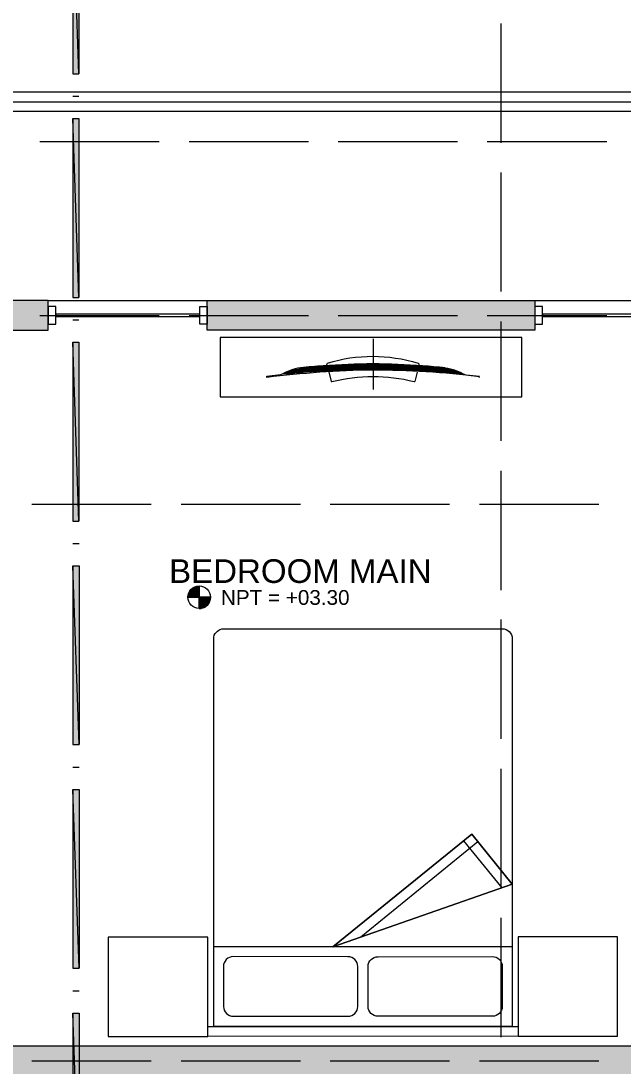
# Model space of a CAD drawing. Header units: metres. Extents: x 14 to 155, y 0 to 125.
# Drawn here: x 55.56 to 58.59, y 107.49 to 112.74 of the extents above; entities that cross this region are included whole.
import ezdxf

# ---------------------------------------------------------------- set-up
doc = ezdxf.new("R2010")
doc.units = ezdxf.units.M
doc.layers.add('PDF_Geometry', color=7, linetype='Continuous', true_color=0xc0c0c0)
doc.layers.add('PDF_Solid Fills', color=7, linetype='Continuous')
doc.layers.add('PDF_Text', color=255, linetype='Continuous')
doc.styles.add('PDF Arial', font='arial.ttf')

msp = doc.modelspace()

# ---------------------------------------------------------------- linework, layer by layer
at = {"layer": 'PDF_Geometry', "color": 0, "lineweight": 0}
for points in [[(55.8234, 112.4784), (55.8538, 112.4784), (55.8234, 113.3778)], [(55.8538, 112.4784), (55.8234, 113.3778), (55.8537, 113.3778)], [(52.1938, 112.3374), (59.9219, 112.3377), (59.9219, 112.2881), (52.1938, 112.2878)], [(55.8234, 111.3533), (55.8538, 111.3533), (55.8234, 112.2527)], [(55.8538, 111.3533), (55.8234, 112.2527), (55.8538, 112.2527)], [(55.737, 111.3069), (55.6986, 111.3069), (55.6986, 111.2189), (55.737, 111.2189)], [(55.737, 111.2573), (56.462, 111.2574), (56.462, 111.2685), (55.737, 111.2685)], [(56.462, 111.3069), (56.4988, 111.307), (56.4988, 111.2189), (56.462, 111.2189)], [(58.184, 111.307), (58.1455, 111.307), (58.1455, 111.219), (58.184, 111.219)], [(58.184, 111.2574), (58.909, 111.2574), (58.909, 111.2686), (58.184, 111.2686)], [(55.8235, 110.2283), (55.8538, 110.2283), (55.8234, 111.1277)], [(55.8538, 110.2283), (55.8234, 111.1277), (55.8538, 111.1277)], [(58.0799, 111.1518), (56.5644, 111.1518), (56.5644, 110.8525), (58.0799, 110.8526)], [(55.8235, 109.1032), (55.8539, 109.1032), (55.8235, 110.0026)], [(55.8539, 109.1032), (55.8235, 110.0026), (55.8539, 110.0026)], [(56.4477, 109.8987), (56.4589, 109.8955), (56.438, 109.8955)], [(56.4589, 109.9003), (56.4589, 109.8987), (56.4477, 109.8987)], [(56.4589, 109.8987), (56.4477, 109.8987), (56.4589, 109.8955)], [(56.4045, 109.8554), (56.4589, 109.8442), (56.4029, 109.8442)], [(56.4077, 109.8651), (56.4589, 109.8555), (56.4045, 109.8555)], [(56.4589, 109.8554), (56.4045, 109.8554), (56.4589, 109.8442)], [(56.4124, 109.8747), (56.4589, 109.8651), (56.4077, 109.8651)], [(56.4589, 109.8651), (56.4077, 109.8651), (56.4589, 109.8555)], [(56.4188, 109.8842), (56.4589, 109.8747), (56.4124, 109.8747)], [(56.4589, 109.8747), (56.4124, 109.8747), (56.4589, 109.8651)], [(56.4285, 109.8907), (56.4589, 109.8843), (56.4188, 109.8843)], [(56.4589, 109.8842), (56.4188, 109.8842), (56.4589, 109.8747)], [(56.438, 109.8955), (56.4589, 109.8907), (56.4285, 109.8907)], [(56.4589, 109.8907), (56.4285, 109.8907), (56.4589, 109.8843)], [(56.4589, 109.8955), (56.438, 109.8955), (56.4589, 109.8907)], [(56.5148, 109.8443), (56.4589, 109.8443), (56.5148, 109.8347)], [(56.4589, 109.8443), (56.5148, 109.8347), (56.4589, 109.8347)], [(56.4956, 109.8011), (56.4588, 109.8011), (56.4876, 109.7947)], [(56.4588, 109.8011), (56.4876, 109.7947), (56.4588, 109.7947)], [(56.5148, 109.8346), (56.4589, 109.8346), (56.5116, 109.8251)], [(56.4589, 109.8346), (56.5116, 109.8251), (56.4589, 109.8251)], [(56.5116, 109.8251), (56.4589, 109.8251), (56.5085, 109.8155)], [(56.4589, 109.8251), (56.5085, 109.8155), (56.4589, 109.8155)], [(56.5085, 109.8154), (56.4589, 109.8154), (56.5021, 109.8074)], [(56.4589, 109.8154), (56.5021, 109.8074), (56.4589, 109.8074)], [(56.5021, 109.8074), (56.4589, 109.8074), (56.4957, 109.8011)], [(56.4589, 109.8074), (56.4957, 109.8011), (56.4589, 109.8011)], [(56.4876, 109.7947), (56.4589, 109.7947), (56.4781, 109.7915)], [(56.4589, 109.7947), (56.4781, 109.7915), (56.4589, 109.7915)], [(56.4684, 109.7882), (56.4589, 109.7882), (56.4589, 109.7914)], [(56.4589, 109.7914), (56.4781, 109.7914), (56.4684, 109.7882)], [(56.4589, 109.7882), (56.4685, 109.7882)], [(56.4684, 109.7882), (56.4589, 109.7882)], [(55.8236, 107.9782), (55.8539, 107.9782), (55.8235, 108.8776)], [(55.8539, 107.9782), (55.8235, 108.8776), (55.8539, 108.8776)], [(57.131, 108.0855), (57.8287, 108.6521), (57.131, 108.0855), (58.032, 108.4008), (57.8287, 108.6521), (58.032, 108.4008)], [(56.5021, 108.1351), (56.0012, 108.135), (56.0012, 107.6341), (56.5022, 107.6341)], [(58.5617, 108.1367), (58.0624, 108.1367), (58.0624, 107.6358), (58.5618, 107.6358)], [(55.8236, 106.8531), (55.854, 106.8531), (55.8236, 107.7525)], [(55.854, 106.8531), (55.8236, 107.7525), (55.8539, 107.7525)], [(56.5022, 107.6853), (58.0625, 107.6854), (58.0625, 107.6358), (56.5022, 107.6357)]]:
    msp.add_lwpolyline(points, close=True, dxfattribs=at)
for points in [[(57.9743, 112.7313), (57.9743, 112.1312)], [(55.8234, 112.3648), (55.8538, 112.3648)], [(55.657, 112.1376), (56.2571, 112.1376)], [(56.4076, 112.1376), (57.0077, 112.1376)], [(57.1565, 112.1376), (57.7566, 112.1377)], [(57.9071, 112.1377), (58.5072, 112.1377)], [(57.9743, 111.9824), (57.9743, 111.3823)], [(55.657, 111.2621), (56.2571, 111.2621)], [(55.8234, 111.2397), (55.8538, 111.2397)], [(56.4076, 111.2621), (57.0077, 111.2622)], [(57.1565, 111.2622), (57.7566, 111.2622)], [(57.9071, 111.2622), (58.5072, 111.2622)], [(57.9743, 111.2318), (57.9744, 110.6317)], [(57.3326, 111.1454), (57.3326, 110.8893)], [(57.0542, 110.9821), (57.0542, 111.0013)], [(57.6015, 111.0014), (57.0621, 111.0013)], [(57.0637, 110.9821), (57.0637, 111.0013)], [(57.075, 110.9821), (57.075, 111.0029)], [(57.0861, 110.9837), (57.0861, 111.0029)], [(57.0974, 110.9837), (57.0974, 111.0045)], [(57.563, 111.0045), (57.1022, 111.0045)], [(57.1085, 110.9853), (57.1085, 111.0045)], [(57.1198, 110.9853), (57.1198, 111.0045)], [(57.1293, 110.9853), (57.1293, 111.0061)], [(57.1406, 110.9869), (57.1406, 111.0061)], [(57.5166, 111.0077), (57.1486, 111.0077)], [(57.1517, 110.9869), (57.1517, 111.0077)], [(57.163, 110.9885), (57.163, 111.0077)], [(57.1742, 110.9885), (57.1742, 111.0077)], [(57.1837, 110.9885), (57.1837, 111.0093)], [(57.195, 110.9885), (57.195, 111.0093)], [(57.2061, 110.9902), (57.2061, 111.0094)], [(57.4574, 111.0093), (57.2077, 111.0093)], [(57.2174, 110.9902), (57.2174, 111.0094)], [(57.2285, 110.9902), (57.2285, 111.011)], [(57.2382, 110.9902), (57.2382, 111.011)], [(57.2493, 110.9918), (57.2493, 111.011)], [(57.2606, 110.9918), (57.2606, 111.011)], [(57.2718, 110.9918), (57.2718, 111.0126)], [(57.283, 110.9918), (57.283, 111.0126)], [(57.2942, 110.9918), (57.2942, 111.0126)], [(57.3038, 110.9934), (57.3038, 111.0126)], [(57.3598, 111.0126), (57.3054, 111.0126)], [(57.315, 110.9934), (57.315, 111.0126)], [(57.3262, 110.9934), (57.3262, 111.0126)], [(57.3374, 110.9934), (57.3374, 111.0126)], [(57.3486, 110.9934), (57.3486, 111.0126)], [(57.3582, 110.9934), (57.3582, 111.0126)], [(57.3694, 110.9918), (57.3694, 111.0126)], [(57.3806, 110.9918), (57.3806, 111.0126)], [(57.3918, 110.9918), (57.3918, 111.0126)], [(57.403, 110.9918), (57.403, 111.011)], [(57.4126, 110.9918), (57.4126, 111.011)], [(57.4238, 110.9902), (57.4238, 111.011)], [(57.435, 110.9902), (57.435, 111.011)], [(57.4462, 110.9902), (57.4462, 111.011)], [(57.4574, 110.9902), (57.4574, 111.0094)], [(57.4686, 110.9885), (57.4686, 111.0093)], [(57.4782, 110.9885), (57.4782, 111.0093)], [(57.4895, 110.9885), (57.4895, 111.0077)], [(57.5006, 110.9885), (57.5006, 111.0077)], [(57.5119, 110.9869), (57.5119, 111.0077)], [(57.523, 110.9869), (57.523, 111.0061)], [(57.5327, 110.9853), (57.5327, 111.0061)], [(57.5438, 110.9853), (57.5438, 111.0061)], [(57.5551, 110.9853), (57.5551, 111.0045)], [(57.5662, 110.9837), (57.5662, 111.0045)], [(57.5775, 110.9837), (57.5775, 111.0029)], [(57.587, 110.9821), (57.587, 111.0029)], [(57.5982, 110.9821), (57.5982, 111.0014)], [(57.6095, 110.9821), (57.6095, 111.0014)], [(56.9053, 110.9694), (56.8892, 110.9694)], [(56.8909, 110.9678), (56.8909, 110.9694)], [(56.9325, 110.971), (56.894, 110.971)], [(56.9005, 110.9678), (56.9005, 110.9741)], [(56.9629, 110.9741), (56.9021, 110.9741)], [(56.9949, 110.9773), (56.9085, 110.9773)], [(56.9117, 110.9694), (56.9117, 110.9789)], [(57.0302, 110.9805), (56.9149, 110.9805)], [(56.9229, 110.971), (56.9229, 110.9821)], [(57.0701, 110.9821), (56.9245, 110.9821)], [(57.1133, 110.9853), (56.9325, 110.9853)], [(56.9341, 110.971), (56.9341, 110.9854)], [(57.1662, 110.9885), (56.9437, 110.9885)], [(56.9453, 110.9725), (56.9453, 110.9886)], [(57.2334, 110.9902), (56.955, 110.9902), (56.955, 110.9741)], [(56.9773, 110.9757), (56.9773, 110.9934)], [(56.9885, 110.9757), (56.9885, 110.995)], [(57.6654, 110.9966), (56.9981, 110.9965)], [(56.9997, 110.9773), (56.9997, 110.9965)], [(57.0093, 110.9789), (57.0093, 110.9965)], [(57.0205, 110.9789), (57.0205, 110.9981)], [(57.6366, 110.9982), (57.0285, 110.9981)], [(57.0317, 110.9805), (57.0317, 110.9997)], [(57.0429, 110.9805), (57.0429, 110.9997)], [(57.1101, 110.9789), (57.1214, 110.9309)], [(57.3326, 110.9869), (57.3326, 110.9869)], [(57.3326, 110.9869), (57.3326, 110.9869)], [(57.7086, 110.9902), (57.4302, 110.9902)], [(57.7215, 110.9885), (57.4974, 110.9885)], [(57.5535, 110.9774), (57.5422, 110.9309)], [(57.7311, 110.9853), (57.5502, 110.9853)], [(57.7407, 110.971), (57.7407, 110.9821), (57.5935, 110.9821)], [(57.6206, 110.9805), (57.6206, 110.9998)], [(57.6319, 110.9805), (57.6319, 110.9998)], [(57.7487, 110.9805), (57.6335, 110.9805)], [(57.643, 110.9789), (57.643, 110.9982)], [(57.6527, 110.9789), (57.6527, 110.9966)], [(57.6638, 110.9774), (57.6638, 110.9966)], [(57.7567, 110.9774), (57.6686, 110.9774)], [(57.6751, 110.9758), (57.6751, 110.995)], [(57.6862, 110.9758), (57.6862, 110.9934)], [(57.7631, 110.9742), (57.7007, 110.9742)], [(57.7071, 110.9742), (57.7071, 110.9918)], [(57.7183, 110.9726), (57.7183, 110.9886)], [(57.7295, 110.9726), (57.7295, 110.9854)], [(57.7695, 110.971), (57.7311, 110.971)], [(57.7519, 110.9694), (57.7519, 110.979)], [(57.7759, 110.9694), (57.7598, 110.9694)], [(57.7615, 110.9694), (57.7615, 110.9742)], [(57.7727, 110.9678), (57.7727, 110.971)], [(57.9744, 110.4812), (57.9744, 109.8811)], [(55.617, 110.3131), (56.2171, 110.3131)], [(56.3676, 110.3132), (56.9677, 110.3132)], [(57.1165, 110.3132), (57.7166, 110.3132)], [(57.8671, 110.3132), (58.4672, 110.3132)], [(55.8235, 110.1147), (55.8539, 110.1147)], [(56.4589, 109.9003), (56.4589, 109.7882)], [(56.4028, 109.8443), (56.5148, 109.8443)], [(57.9744, 109.7323), (57.9744, 109.1322)], [(55.8235, 108.9896), (55.8539, 108.9896)], [(57.9744, 108.9817), (57.9744, 108.3816)], [(57.8592, 108.6136), (57.2703, 108.1351)], [(57.9824, 108.3832), (57.7888, 108.62)], [(57.9745, 108.2311), (57.9745, 107.631)], [(58.032, 108.0855), (56.5325, 108.0855)], [(55.8236, 107.8646), (55.8539, 107.8646)], [(57.8577, 107.6855), (56.707, 107.6854)], [(55.6171, 107.5125), (56.2172, 107.5125)], [(56.3677, 107.5125), (56.9678, 107.5126)], [(57.1166, 107.5126), (57.7168, 107.5126)], [(57.8672, 107.5126), (58.4673, 107.5126)]]:
    msp.add_lwpolyline(points, dxfattribs=at)
at = {"layer": 'PDF_Geometry', "color": 0, "lineweight": 5}
for points in [[(54.7995, 106.2418), (52.0436, 106.2417), (52.0434, 112.3871), (60.0708, 112.3874), (60.0709, 111.1887), (59.8964, 111.1887)], [(55.6986, 111.3374), (56.4988, 111.3374)], [(58.1455, 111.3375), (58.9457, 111.3375)]]:
    msp.add_lwpolyline(points, dxfattribs=at)
for points in [[(55.6986, 111.3374), (54.7993, 111.3374), (54.7993, 110.5884), (54.9481, 110.5884), (54.9481, 111.1886), (55.6986, 111.1886)], [(56.4988, 111.3374), (58.1456, 111.3375), (58.1456, 111.1887), (56.4988, 111.1886)], [(54.7995, 106.1874), (54.7994, 107.8869), (54.9482, 107.8869), (54.9482, 107.5877), (58.946, 107.5878), (58.9461, 104.9889), (58.7972, 104.9889), (58.7971, 107.4373), (54.9482, 107.4372), (54.9482, 106.1874)]]:
    msp.add_lwpolyline(points, close=True, dxfattribs=at)
at = {"layer": 'PDF_Geometry', "color": 0, "lineweight": 0}
for points in [[(57.1037, 111.0094), (57.1007, 111.0172, -0.383718), (57.1037, 111.0224, -0.153269), (57.5586, 111.022, -0.394834), (57.563, 111.0158), (57.5615, 111.0094)], [(57.6952, 110.9986, 0.008688), (57.5817, 111.0089, 0.014623), (57.3319, 111.0187, 0.014623), (57.0815, 111.0085, 0.008741), (56.9679, 110.9995, 0.088927), (56.8669, 110.9629), (56.7981, 110.9549)], [(57.6975, 110.9742), (57.6975, 110.9934, 0.008702), (57.5818, 111.0038, 0.014639), (57.3317, 111.0139, 0.014639), (57.0822, 111.0041, 0.00932), (56.9661, 110.9934), (56.9661, 110.9741)], [(57.6957, 110.9995, -0.090373), (57.7983, 110.9629), (57.8671, 110.955, 0.026344), (57.3309, 110.9879, 0.026508), (56.7984, 110.9506)], [(57.2055, 107.7366, 0.414033), (57.2559, 107.7862), (57.2559, 107.9871, 0.414033), (57.2062, 108.0359), (56.6294, 108.0375, 0.414033), (56.5805, 107.9863), (56.5805, 107.7862, 0.414033), (56.6301, 107.7366), (57.2055, 107.7366)], [(57.3576, 107.7366, -0.414033), (57.3071, 107.7862), (57.3071, 107.9871, -0.414033), (57.3583, 108.0359), (57.932, 108.0375, -0.414033), (57.9824, 107.9863), (57.9824, 107.7863, -0.414033), (57.9328, 107.7367), (57.3576, 107.7366)]]:
    msp.add_lwpolyline(points, format="xyb", dxfattribs=at)
for points in [[(57.7803, 110.9684, 0.075262), (57.6927, 110.9934), (56.971, 110.9934, 0.074682), (56.8834, 110.9684, -0.022287), (57.332, 110.9929, -0.021974)], [(58.032, 109.6363), (58.032, 107.6855), (56.5325, 107.6854), (56.5325, 109.6363), (56.5325, 109.6442), (56.5341, 109.6539), (56.5388, 109.6618), (56.5436, 109.6682), (56.5501, 109.6746), (56.5565, 109.6795), (56.5644, 109.6827), (56.5725, 109.6859), (56.5821, 109.6859), (57.9824, 109.6859, -0.423718)]]:
    msp.add_lwpolyline(points, format="xyb", close=True, dxfattribs=at)
msp.add_circle((56.4581, 109.8451), 0.0568, dxfattribs=at)
msp.add_arc((57.3319, 110.0769), 0.8764, 76.3335, 103.6709, dxfattribs=at)
for points in [[(56.7969, 110.9562), (56.7961, 110.9544), (56.7964, 110.9522), (56.7976, 110.9507)], [(57.866, 110.9507), (57.8672, 110.9523), (57.8675, 110.9545), (57.8667, 110.9563)], [(57.1214, 110.9312), (57.1216, 110.9306), (57.1219, 110.9301), (57.1225, 110.9297)], [(57.1225, 110.9297), (57.123, 110.9294), (57.1236, 110.9292), (57.1243, 110.9294)], [(57.5392, 110.9294), (57.5399, 110.9293), (57.5406, 110.9293), (57.541, 110.9297)], [(57.541, 110.9297), (57.5416, 110.9301), (57.542, 110.9306), (57.5421, 110.9312)]]:
    msp.add_open_spline(points, degree=3, dxfattribs=at)
at = {"layer": 'PDF_Solid Fills', "color": 0, "transparency": 33554559}
for points in [[(55.8234, 113.3779), (55.8539, 112.4785), (55.8538, 113.3779)], [(55.8235, 112.4785), (55.8539, 112.4785), (55.8234, 113.3779)], [(55.8235, 112.2527), (55.8539, 111.3533), (55.8539, 112.2527)], [(55.8235, 111.3533), (55.8539, 111.3533), (55.8235, 112.2527)], [(55.6986, 111.3374), (54.7993, 111.3374), (55.6986, 111.1886)], [(54.7993, 111.3374), (55.6986, 111.1886), (54.7993, 111.1886)], [(58.1455, 111.3375), (56.4987, 111.3374), (58.1455, 111.1887)], [(56.4987, 111.3374), (58.1455, 111.1887), (56.4987, 111.1886)], [(55.8235, 111.1277), (55.8539, 110.2283), (55.8539, 111.1277)], [(55.8236, 110.2283), (55.8539, 110.2283), (55.8235, 111.1277)], [(55.8236, 110.0027), (55.854, 109.1033), (55.854, 110.0027)], [(55.8236, 109.1033), (55.854, 109.1033), (55.8236, 110.0027)], [(56.438, 109.8955), (56.4589, 109.8955), (56.4476, 109.8987)], [(56.4476, 109.8987), (56.4589, 109.8987), (56.4589, 109.9003)], [(56.4476, 109.8987), (56.4589, 109.8955), (56.4589, 109.8987)], [(56.4028, 109.8442), (56.4589, 109.8442), (56.4044, 109.8554)], [(56.4044, 109.8554), (56.4588, 109.8554), (56.4076, 109.8651)], [(56.4044, 109.8554), (56.4589, 109.8442), (56.4589, 109.8554)], [(56.4076, 109.8651), (56.4588, 109.8554), (56.4588, 109.8651)], [(56.4077, 109.8651), (56.4589, 109.8651), (56.4124, 109.8747)], [(56.4124, 109.8746), (56.4589, 109.8746), (56.4188, 109.8842)], [(56.4124, 109.8747), (56.4589, 109.8651), (56.4589, 109.8747)], [(56.4188, 109.8843), (56.4589, 109.8843), (56.4285, 109.8907)], [(56.4188, 109.8842), (56.4589, 109.8746), (56.4589, 109.8842)], [(56.4284, 109.8907), (56.4588, 109.8907), (56.438, 109.8955)], [(56.4285, 109.8907), (56.4589, 109.8843), (56.4589, 109.8907)], [(56.438, 109.8955), (56.4588, 109.8907), (56.4588, 109.8955)], [(56.4589, 109.8443), (56.5149, 109.8346), (56.5149, 109.8443)], [(56.4589, 109.8346), (56.5149, 109.8346), (56.4589, 109.8443)], [(56.4589, 109.8346), (56.5116, 109.8251), (56.5149, 109.8346)], [(56.4589, 109.8251), (56.5116, 109.8251), (56.4589, 109.8346)], [(56.4589, 109.8251), (56.5085, 109.8154), (56.5116, 109.8251)], [(56.4589, 109.8154), (56.5085, 109.8154), (56.4589, 109.8251)], [(56.4589, 109.8155), (56.5021, 109.8074), (56.5085, 109.8155)], [(56.4589, 109.8074), (56.5021, 109.8074), (56.4589, 109.8155)], [(56.4589, 109.8074), (56.4956, 109.8011), (56.5021, 109.8074)], [(56.4589, 109.8011), (56.4956, 109.8011), (56.4589, 109.8074)], [(56.4589, 109.8011), (56.4877, 109.7947), (56.4956, 109.8011)], [(56.4589, 109.7947), (56.4877, 109.7947), (56.4589, 109.8011)], [(56.4589, 109.7946), (56.4781, 109.7914), (56.4877, 109.7946)], [(56.4589, 109.7914), (56.4781, 109.7914), (56.4589, 109.7946)], [(56.4589, 109.7882), (56.4685, 109.7882), (56.4589, 109.7914)], [(56.4589, 109.7914), (56.4685, 109.7882), (56.4781, 109.7914)], [(55.8236, 108.8776), (55.854, 107.9782), (55.854, 108.8776)], [(55.8237, 107.9782), (55.854, 107.9782), (55.8236, 108.8776)], [(55.8237, 107.7525), (55.8541, 106.8531), (55.854, 107.7525)], [(55.8237, 106.8531), (55.8541, 106.8531), (55.8237, 107.7525)], [(58.9459, 107.5878), (54.7993, 107.5877), (58.9459, 107.4373)], [(54.7993, 107.5877), (58.9459, 107.4373), (54.7993, 107.4372)]]:
    msp.add_solid(points, dxfattribs=at)

# ---------------------------------------------------------------- texts
at = {"layer": 'PDF_Text', "color": 0, "attachment_point": 7, "rotation": 0.0022, "style": 'PDF Arial'}
for s, insert, char_height in [('BEDROOM MAIN', (56.3068, 109.9151), 0.118948), ('NPT = +03.30', (56.5677, 109.8054), 0.074346)]:
    msp.add_mtext(s, dxfattribs=dict(at, insert=insert, char_height=char_height))

doc.saveas('drawing.dxf')
